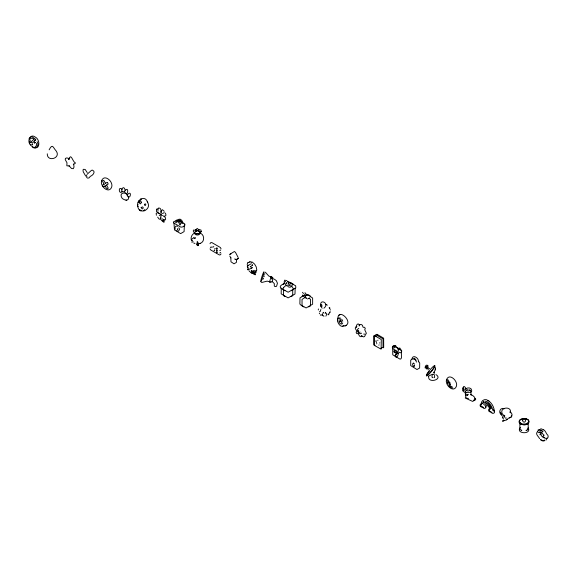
<?xml version="1.0" encoding="UTF-8"?>
<svg xmlns="http://www.w3.org/2000/svg" width="577" height="577" viewBox="0 0 577 577"><rect width="100%" height="100%" fill="white"/><g stroke="black" fill="none" stroke-linecap="round" stroke-linejoin="round"><path stroke-width="0.87" d="M141.553 199.296L140.615 198.928L140.463 200.017M161.07 212.877C161.221 211.045 161.163 207.511 158.48 208.023L157.759 209.177M474.323 399.933L475.051 399.096L474.561 397.228L472.664 395.454L470.342 394.488M519.827 423.056L519.942 429.144L521.514 430.68M137.708 205.347C136.641 199.317 145.418 195.12 147.452 201.979M173.973 222.938L174.47 229.927L180.659 233.62L184.092 231.601L184.366 224.785M470.89 391.184L470.998 394.848M481.225 404.275C480.706 400.503 485.235 398.108 488.12 400.532M30.091 139.692L30.199 141.473M164.084 219.534L163.341 221.02C161.192 221.575 160.384 218.697 160.824 217.046M339.803 321.252L340.452 321.778L340.495 321.028M327 314.299L326.539 313.636M465.509 394.848C463.273 389.727 474.453 395.375 471.106 388.876C468.921 386.359 462.256 389.136 465.87 392.086M413.853 359.356L414.322 358.216L413.99 358.425L415.325 359.074L416.479 362.104M411.942 359.449C412.166 353.737 419.306 357.884 418.397 361.945M176.721 222.765C176.512 219.599 179.707 222.506 179.497 224.893M175.646 222.599C175.985 217.918 181.329 221.871 180.572 224.922M493.753 410.629L493.631 409.641M139.086 202.433C142.281 197.053 141.25 207.98 139.122 202.037M144.423 204.424C144.935 207.778 147.279 202.606 144.524 204.186M269.344 281.381L269.733 282.413L270.483 281.994M320.278 311.4L320.877 309.467M141.293 202.664L141.336 202.289M433.601 372.893L435.195 370.023L435.469 367.989M435.491 367.801L435.26 369.828M32.362 143.413L32.016 142.649M431.985 376.831L432.18 375.281M527.876 428.502L527.688 429.187M540.714 434.38L540.62 434.027M543.772 435.419L542.005 432.671M253.339 272.928L251.384 270.397L252.596 273.361M214.795 249.992L214.565 250.591L213.995 250.454M157.968 210.367L158.011 211.153M501.117 413.146L501.247 414.784L502.416 416.132M283.156 284.1L284.742 282.997M283.545 284.353L283.769 283.963M283.545 287.822L283.769 287.433M302.031 296.362L303.387 295.316M376.413 334.61L376.983 334.278L383.647 338.18L383.698 347.469L383.2 347.83M510.472 412.858C512.023 405.379 498.578 407.362 502.444 414.048M343.726 325.637C339.738 329.525 333.513 315.951 340.697 318.179M221.056 253.909L220.14 254.919L219.296 254.919L210.677 249.942L210.028 248.846M144.827 210.237L144.026 210.886L143.32 210.345M330.592 309.979L330.116 309.654M318.28 309.979L318.41 308.955M29.203 138.978L29.34 138.343M271.904 281.36C271.724 283.74 274.053 275.856 272.632 278.994M449.62 382.962L450.002 382.421M271.911 277.811L271.601 279.03M392.67 346.813L392.757 354.79L399.71 358.988L400.705 359.06L401.441 357.985L401.376 350.585L395.786 347.037M494.215 411.704L494.164 410.99M264.663 274.45L264.821 273.808M330.015 312.251L330.181 311.731L328.176 314.883M248.456 268.117L247.511 266.733M122.382 191.218C118.985 195.906 117.78 185.267 122.05 189.343M177.961 220.674C179.13 216.736 183.421 220.998 182.844 223.616M179.029 220.897C179.202 218.611 182.043 221.518 181.769 223.58M395.173 346.698L395.173 346.027L394.437 347.304M395.894 346.95C396.702 343.935 392.237 346.359 394.127 348.039M400.2 349.438C401.015 346.424 396.55 348.847 398.44 350.527M255.258 273.924C256.664 276.376 251.493 272.878 253.923 273.173M264.028 276.7L264.266 275.914M428.668 376.471C427.607 383.979 443.634 379.349 435.945 374.574M161.178 213.613L160.536 214.269L159.31 213.403M161.084 211.081L162.418 209.703L164.229 211.297M160.918 217.861L160.19 219.109L159.223 219.152L157.651 217.103M321.771 304.591C319.442 303.863 321.281 307.628 322.197 308.205M320.906 306.062L321.663 306.466L322.262 305.875M263.256 279.044L263.523 278.28M482.473 403.467L483.144 402.119M483.504 404.376L484.377 402.912M484.529 405.292L484.99 404.419M254.673 273.231L254.897 272.654M194.788 232.675C193.915 236.015 201.344 235.719 199.88 232.387M466.346 390.326C466.49 389.251 466.49 391.372 466.346 390.297L467.983 391.062L470.161 390.297C470.01 389.295 470.017 391.372 470.161 390.297M238.445 258.294L236.426 259.455M238.33 258.532L236.31 259.693M138.155 202.664L138.336 202.238M138.437 201.979L138.61 201.575M271.507 277.97L271.666 277.494M285.622 281.432L285.168 281.634M303.891 293.484L303.466 293.664M500.403 412.151L500.288 413.529L500.966 414.358M399.392 349.381L399.486 348.515L398.743 349.792M270.613 277.321L271.161 276.527L271.955 276.924M397.019 353.326L395.223 355.886L397.113 353.232L394.163 352.028C400.813 354.437 393.99 353.398 393.716 351.112C394.69 349.099 397.25 353.34 398.382 353.268C397.445 360.567 392.252 355.807 397.611 353.102M213.187 247.107L213.807 246.502M528.179 422.515C527.053 424.03 522.611 424.888 520.461 423.035M528.575 422.696L527.241 424.174M305.608 296.239L305.853 295.785M342.738 323.005C341.541 326.481 336.867 320.776 340.105 320.675M375.8 340.877L376.161 340.668M467.745 395.137L467.233 395.519M200.774 231.983L201.214 231.449M201.178 231.507C202.145 227.893 196.31 230.75 194.99 232.004L195.365 231.723M379.154 344.909L378.793 345.118M507.702 419.169L506.642 419.782M29.232 138.343L31.288 136.879M447.839 379.305L447.262 381.231L447.81 383.893M449.209 381.556L448.956 382.919M253.339 271.955C253.007 268.853 248.918 275.056 253.245 272.099M281.28 288.053L281.172 293.873L288.132 297.891L294.984 294.018L295.164 288.363M323.942 308.205C330.159 303.351 319.326 298.042 320.733 305.803M507.666 418.952L506.599 419.566M35.449 142.569L34.548 143.096M288.897 285.161L288.327 285.29M49.139 149.818C52.637 143.074 52.882 147.416 56.279 151.124C61.184 158.278 47.069 162.433 47.271 153.814M537.36 431.733C535.045 434.33 538.514 436.198 539.574 438.65M302.427 292.885L302.932 292.272M379.861 342.803L379.5 343.012M359.132 326.055C358.367 323.762 363.229 323.812 362.846 326.827C363.474 328.378 364.448 325.745 365.32 328.746C362.832 329.503 369.9 335.367 363.683 334.054M269.704 281.352C269.502 281.821 271.082 276.91 270.974 277.378M86.932 174.449L91.505 170.316L92.414 170.114C96.186 171.506 92.803 175.531 90.315 176.353L89.017 177.911L87.754 178.142L86.543 177.471M356.629 327.52C355.583 326.993 357.278 321.31 359.767 325.298M540.555 432.029L539.098 432.844L537.468 431.452M414.582 365.205L414.142 365.529M248.86 262.441L248.593 262.751L249.841 261.403L251.175 262.225M156.454 209.3L156.461 211.463L158.863 213.23M483.281 402.292L483.656 401.859M251.233 270.563L251.601 270.353M342.752 326.077C357.221 325.269 336.377 304.086 337.862 320.841M200.911 231.839L200.219 233.411L198.149 233.88M544.241 437.265C543.678 438.275 544.291 437.561 543.145 437.424L541.594 435.981L540.649 434.142M328.558 314.552L328.919 314.148M360.156 332.063C359.182 333.254 357.538 331.032 358.692 330.304M377.647 340.394L378.014 340.185M448.697 380.229L448.199 382.912M124.69 191.348C118.833 194.391 123.175 182.902 125.144 190.057M309.827 297.905L307.505 298.973M361.584 333.181C358.966 335.67 355.331 329.38 358.793 328.349M35.392 142.389L34.49 142.916M306.048 295.575L308.176 294.717L309.813 295.619M341.433 323.055C342.702 322.832 339.903 318.143 339.247 318.922M398.382 353.268L397.798 353.499M254.839 273.325C257.407 269.012 250.029 270.88 254.572 271.94M30.43 138.617L32.067 138.112L34.043 139.252M253.628 273.75L253.923 273.801M520.418 419.58L519.307 421.592L520.418 423.857M520.346 427.449C515.023 433.976 532.246 434.849 528.143 427.802M392.879 346.445L393.752 346.041M305.514 295.871L305.19 297.494L306.618 298.1M375.382 336.333L377.192 335.453L383.005 338.865L383.049 347.174L381.101 348.306M546.058 440.071L547.039 438.181M247.187 264.591L247.713 262.463L248.983 262.405M339.24 315.107L338.836 315.41M345.911 325.637L346.315 325.341M320.682 305.695L321.086 305.399M483.533 401.671L483.995 401.332M229.408 254.5L234.442 251.493L235.553 252.481L238.171 257.53M432.187 374.358L428.581 376.096M138.22 206.595C137.239 207.1 137.095 204.438 138.127 204.835M248.709 269.156L247.663 269.762M247.41 265.824L251.327 263.725M520.872 419.27C518.485 420.042 518.427 423.446 520.872 424.174M376.868 343.589L376.507 343.798M503.808 420.482L502.747 421.102M414.279 365.443C414.856 369.179 411.055 364.044 413.24 363.121M220.731 252.423L219.779 252.971M195.819 231.42L196.685 230.901M326.315 315.02L326.762 314.746M503.75 420.381L502.682 421.001M322.839 313.34L323.38 313.015M288.255 283.249C290.39 281.987 293.34 283.502 288.767 284.54M33.87 139.353L31.281 141.74L32.132 142.721M34.656 140.413L35.341 140.023M34.735 140.629L35.413 140.233M33.581 141.949L34.267 141.56M33.661 142.166L34.339 141.769M32.622 144.495L31.865 144.906M32.687 144.582L31.923 144.986M104.141 184.02L102.605 185.167L102.829 186.22L104.055 186.732L105.23 186.046M105.382 183.306L106.68 182.548L107.567 182.707M105.822 185.707L108.144 184.106L107.776 182.866M159.216 215.502L161.257 214.327M162.469 213.62L164.185 212.632M177.745 228.939L177.377 229.134M177.774 229.019L177.399 229.213M194.124 237.277L191.34 239.628L192.062 240.486M194.16 238.496L195.336 237.818M194.225 238.69L195.408 238.005M193.158 241.619L191.867 242.318M235.142 259.354L235.56 259.369M247.23 266.055L247.959 265.636M247.302 266.322L248.031 265.903M251.868 265.24L252.589 264.821M251.933 265.499L252.654 265.081M250.259 266.711L250.981 266.293M250.324 266.971L251.053 266.552M248.413 269.199L247.598 269.661M252.228 267.562L251.262 268.06M252.279 267.793L251.312 268.283M284.901 283.307C283.509 284.043 278.619 285.586 280.696 288.067L288.132 292.222L295.799 287.873L295.676 285.81L288.579 281.691L287.685 281.691M287.699 285.132C284.937 285.125 280.184 289.791 284.966 290.736M305.024 294.84L300.004 297.891L299.874 303.87L300.357 304.706L306.106 307.959L312.633 304.187L312.633 298.049L309.871 296.189M305.132 297.393L302.031 299.434L302.052 305.983L303.841 306.928M319.391 311.89L319.773 311.674M362.183 335.994C360.019 338.079 359.06 335.28 358.36 333.838C358.202 332.864 356.622 334.97 356.132 332.172C358.757 331.212 352.338 327.7 356.925 326.373M412.331 358.865L410.709 360.221L410.709 365.594L416.998 369.54L419.63 368.018L419.717 363.128L418.981 361.851M465.552 394.17L465.92 393.961M465.567 394.279L465.927 394.062M465.855 395.317L465.459 395.562L465.978 395.259M466.872 394.791L467.233 394.581M466.88 394.892L467.24 394.682M467.716 394.459L468.077 394.25M467.723 394.56L468.091 394.351M467.709 395.202L467.226 395.44M502.408 417.301L503.13 416.882M502.466 417.575L503.194 417.157M505.625 418.39L506.346 417.972M544.147 435.072C540.115 437.611 549.96 440.965 547.905 435.217C546.109 434.019 545.914 431.127 543.83 429.923M139.771 200.507L139.007 200.782L138.783 201.813M323.062 312.575L323.524 312.323M197.103 230.677L199.26 230.122L197.19 228.42L195.408 230.252L196.05 229.451L195.488 230.165L198.135 230.865L200.529 232.646L197.392 230.526L193.547 230.028L193.252 231.088L194.651 233.382L196.937 233.894L196.259 233.793M526.599 430.68L528.179 429.144L528.243 422.674M520.533 419.486L523.353 418.541L526.325 418.96M526.707 424.434C529.03 424.001 530.14 420.705 527.703 419.58M526.758 430.06L525.943 430.449M540.353 434.56L539.884 434.777L541.385 433.652L539.625 431.755M325.724 316.037L326.214 315.814M253.555 273.7L253.281 273.231L253.793 273.13M484.745 402.638L485.163 402.457M485.502 403.943L486.166 403.741M485.445 407.16C486.13 403.539 489.267 406.453 489.577 408.833M375 345.327L373.99 344.75L373.997 336.009L376.399 334.357L377.315 334.977M340.149 314.653L339.68 314.854M345.01 326.092L345.472 325.897M194.896 232.935C191.788 234.038 190.006 238.085 191.737 241.006M199.967 243.465C204.684 242.275 204.835 235.25 200.63 233.281M540.642 439.58L540.815 439.587A5.705 3.296 60 0 0 544.486 440.078L544.666 440.121M198.697 233.721L198.062 233.88M490.775 408.393C488.293 409.107 489.621 412.894 491.979 412.31M248.016 269.668L251.334 268.384M252.625 272.921L251.5 273.159L248.875 270.685M261.482 282.55L267.129 281.136L271.385 282.175M291.298 283.055L293.109 284.1M285.348 296.643L283.559 295.705L283.545 289.546M521.125 419.19L523.281 418.678M526.101 424.65L526.989 424.297M230.324 254.176L230.944 253.967M199.087 243.718L199.793 243.516M199.534 243.602L200.277 243.357M502.985 421.059L506.671 419.868M156.677 209.062L158.336 209.162M35.161 146.818L36.423 145.649L36.423 143.37M467.175 389.727L467.586 389.612M87.062 176.266L86.579 176.403L86.427 175.408M526.325 424.535L524.06 424.932L521.125 424.297M212.286 246.898L211.874 247.454M482.545 403.337C479.718 403.597 480.735 407.975 483.353 407.333M473.58 400.193L474.005 400.106M485.913 404.008C487.623 403.676 489.909 406.085 490.558 408.92M482.148 406.792C479.927 407.658 479.076 403.763 481.571 403.878M490.702 411.718C488.387 412.62 487.507 408.566 490.097 408.689M361.224 335.475C361.289 335.648 364.484 338.829 365.328 335.035M324.959 313.131L326.019 313.34M214.5 248.968L215.3 248.507M485.178 401.195C488.416 401.224 492.231 405.811 492.758 410.348M197.918 233.764L196.865 233.764M525.597 424.708L521.796 424.535M127.481 195.25C126.103 191.773 119.489 192.422 121.314 196.728C122.266 200.536 130.539 201.9 128.152 196.447M69.55 158.863L68.403 159.49L69.608 157.456L70.69 156.735C72.738 158.257 72.998 161.733 75.529 163.053L73.301 164.582L73.632 163.969L74.029 167.034L73.286 168.708L71.476 168.462L69.031 165.722L69.334 166.025L66.824 165.772L66.997 162.837L65.244 159.627L65.41 158.394L66.939 157.882L69.694 158.877M475.607 398.642L475.693 399.681L472.628 401.404L465.213 398.015M413.37 363.099L414.574 364.073M306.106 294.284L308.32 295.294M508.402 418.412L511.251 416.904L511.532 415.289M509.087 417.892C512.686 418.109 513.249 412.346 509.585 412.021M452.202 386.799L449.894 385.84M452.83 387.96L450.875 387.492L448.848 385.688M251.103 262.203L252.171 262.023L254.63 264.151L256.217 266.891L256.823 270.086L256.058 270.938L256.159 270.498L255.957 272.719L254.688 272.777M252.272 272.993L252.495 272.957M485.481 402.609C488.459 402.659 490.161 405.364 491.409 408.466M540.75 428.668L543.722 429.836M125.966 200.233L126.738 200.284M253.714 273.036L253.281 273.231M524.839 418.678L525.597 418.787M140.023 209.408C138.141 209.307 140.997 211.86 141.127 210.345M157.629 212.762L156.165 213.31L156.381 215.286M163.789 220.032L165.145 219.981L165.671 219.173L165.361 217.579L163.846 216.252M308.947 295.258L310.527 296.362M326.055 304.584L325.543 304.476L327.397 305.146M540.714 432.014L541.695 432.425M288.889 287.094C290.584 287.707 292.712 286.113 292.142 284.266M468.921 389.612L469.325 389.727M463.728 389.879C460.583 389.742 464.947 392.995 465.704 392.576L465.617 391.184M324 316.174L323.062 315.843M394.17 345.89C392.526 345.32 391.639 347.924 392.951 348.775L399.71 352.677C401.376 353.506 402.494 350.758 401.094 349.864L394.329 345.962M32.377 136.929L35.839 139.504M193.648 242.953L194.99 243.516M470.861 394.639L471.51 394.856M504.255 408.761C500.475 406.698 497.554 413.146 501.839 414.315M272.842 277.66L268.745 276.015L265.348 272.178M526.101 418.794L527.587 419.486M504.861 415.923L502.841 414.625M291.298 290.736C295.438 290.267 292.25 285.269 289.286 285.55M290.916 296.643L292.705 295.705L292.719 289.546M308.724 306.928L310.527 305.882L310.513 299.333L308.868 298.222M144.329 209.711L144.755 209.992M162.858 219.253L162.202 218.827M163.565 215.913L164.777 216.245L165.837 215.625L165.83 214.096L165.058 212.963M429.627 368.544L428.264 368.703L428.062 369.936M526.707 419.003L528.092 419.832M520.533 424.001L521.413 424.434M521.356 430.06L521.817 430.291M33.603 147.387C40.44 150.337 40.116 139.281 35.356 137.131C29.975 132.84 26.592 141.942 30.783 145.339M322.997 315.619L322.485 315.338A6.174 1.724 -78.1 0 1 322.327 314.025M413.81 358.865L416.024 360.142M433.933 372.158L434.596 372.756M234.738 258.893L235.798 259.499M177.543 226.372C175.733 225.08 174.261 227.699 175.329 229.184M158.444 213.021L158.884 213.281M325.334 312.323L325.803 312.597M288.363 286.827L287.707 286.271M463.67 388.069C461.614 386.778 462.732 389.98 463.692 390.535M304.988 297.739L302.644 294.977M286.755 280.595L284.605 280.162L284.072 282.283M286.776 285.903L284.317 283.004M488.791 400.972C492.03 403.373 494.193 407.312 494.294 411.365M487.962 400.431L488.928 401.058M33.358 147.243L32.175 146.363M272.387 281.72L274.313 283.61L274.284 286.041L275.171 286.618L276.563 286.315L277.436 283.235L276.333 280.66L274.248 279.109M321.764 314.638L322.218 314.941M176.497 230.764L178.545 231.175L179.382 229.559M502.675 418.008L503.75 419.14M485.459 405.79C487.904 407.824 482.985 409.995 482.761 406.987M229.797 256.037L230.858 257.876M191.903 240.393L192.242 240.811M31.872 146.544C35.233 150.59 39.835 145.404 37.101 141.69M292.496 283.963L292.719 284.353M304.981 292.676L306.791 295.114M505.041 417.589L504.197 416.486M306.264 298.475L305.586 297.516M162.519 215.639L160.983 214.853L160.896 216.577M287.31 281.1L288.659 283.156M329.525 308.464L329.128 307.577M528.07 419.926L528.806 421.592M519.834 422.314L520.101 422.689M320.264 314.833L320.278 314.847A6.174 4.962 -43 0 0 321.173 315.41M30.603 144.474L31.086 145.159M341.75 319.196L342.745 321.23M286.48 282.687L286.848 283.242M286.127 282.918L286.495 283.473M304.367 294.897L305.5 296.246L305.074 295.193M106.406 184.892L108.159 187.958L107.834 188.845L106.507 188.318L104.927 185.765M319.297 313.246L319.593 313.729M375.966 341.389L376.622 342.55M87.214 172.595L85.18 169.479L83.535 169.277L83.009 169.89L83.211 171.766L85.713 176.1M494.338 411.221C495.614 413.269 491.748 414.43 491.388 412.18M105.67 183.616L103.896 180.565L102.966 180.399L102.576 181.257L104.177 184.46M540.627 439.797L540.786 440.013A6.232 3.599 60 0 0 544.76 440.547L544.811 440.359M178.841 227.742L179.072 228.196M162.483 220.529L163.385 222.174L164.272 222.037L163.45 219.347M466.021 389.122C465.286 385.566 461.715 385.537 464.074 389.309M329.698 307.685L330.001 308.378M147.561 202.238C152.169 209.941 138.509 215.459 137.759 206.083M147.286 201.575L147.741 202.664M542.928 431.675L542.791 431.437A6.232 3.599 60 0 0 537.93 430.132L537.879 430.319M30.372 142.115L30.61 142.764M29.824 142.981L29.326 141.437M179.245 228.665L179.346 229.119M504.074 416.01L503.995 415.274M434.459 375.281L434.647 376.831M247.454 268.291L247.511 266.971M161.048 212.423L161.033 211.528M210.028 243.739L210.439 242.83L211.781 242.542L220.4 247.526L221.056 248.824M475.051 398.325L475.051 399.096M236.512 259.556L236.39 262.427L233.988 263.812L230.951 261.778L230.858 257.623M538.291 430.536A5.705 3.296 60 0 1 542.777 431.733M468.546 398.368A2.633 1.522 0 0 1 466.028 397.668A2.633 1.522 0 0 1 466.028 396.053M434.308 365.969A6.672 0.923 -50.2 0 1 433.168 369.244A6.672 0.923 -50.2 0 1 427.153 375.764A6.672 0.923 -50.2 0 1 428.293 372.49M428.826 371.776A6.672 0.923 -50.2 0 1 429.396 371.04M429.786 370.124A6.419 0.887 -50.2 0 1 434.459 366.525A6.419 0.887 -50.2 0 1 427.55 374.992A6.419 0.887 -50.2 0 1 429.201 370.831M434.517 377.308A1.349 0.779 0 0 1 433.926 377.647M432.707 377.647A1.349 0.779 0 0 1 432.115 377.308M434.229 373.672A1.024 0.591 0 0 1 433.781 374.466A1.024 0.591 0 0 1 432.404 374.213M220.731 249.935A1.839 1.493 50.6 0 1 219.779 250.483M210.345 247.526A1.839 1.493 50.6 0 1 211.297 246.978M197.067 241.943A1.911 0.454 80 0 1 197.796 243.934A1.911 0.454 80 0 1 197.63 245.687A1.911 0.454 80 0 1 196.872 243.948M197.096 242.16A1.688 0.404 80 0 1 197.752 244.042A1.688 0.404 80 0 1 197.529 245.449A1.688 0.404 80 0 1 196.865 243.559M197.572 244.872A1.688 0.404 80 0 1 197.298 243.869A1.911 0.454 80 0 0 197.68 245.297M197.471 242.095A1.688 0.404 80 0 1 197.572 242.189M197.897 242.903A1.688 0.404 80 0 1 198.178 244.67A1.688 0.404 80 0 1 197.897 245.384M198.185 245.362A1.911 0.454 80 0 1 197.81 245.492M197.558 241.987A1.911 0.454 80 0 1 198.228 245.11M427.081 368.364L426.893 368.927L426.273 368.854L426.778 367.095L428.487 367.203L427.081 368.364M425.84 367.491C424.448 370.254 424.961 363.683 427.607 365.306C429.735 367.044 425.033 365.227 425.84 367.491M101.559 180.94C99.893 186.472 109.284 194.37 111.743 186.861C113.402 181.329 104.019 173.432 101.559 180.94M446.447 379.875C444.925 385.191 453.919 393.492 456.486 386.078C458.008 380.77 449.014 372.461 446.447 379.875M124.466 191.304C127.553 199.433 129.875 184.258 124.466 191.304M127.149 195.062C130.2 202.029 132.573 188.405 127.149 195.062M173.41 222.109L173.814 223.061L180.846 227.122C182.382 227.461 186.191 225.593 184.676 223.847L177.377 219.693L173.41 222.109M216.757 248.009C216.433 250.562 218.048 247.627 216.757 248.009M216.757 249.92C216.44 252.459 218.048 249.56 216.757 249.92M216.757 251.832C216.346 254.233 218.142 251.723 216.779 251.781M374.062 335.893L374.098 345.262L381.116 349.164L381.289 339.543L374.624 335.641L374.062 335.893M141.141 207.511C142.901 211.723 144.676 204.936 141.141 207.511M522.351 420.251C524.695 426.215 528.381 416.147 522.351 420.251M449.065 384.888L450.175 383.878L449.065 384.888M449.158 383.9L450.139 384.967L449.158 383.9M261.908 279.621A5.258 0.483 -72.3 0 0 263.992 271.81A5.258 0.483 -72.3 0 0 261.222 279.001A5.258 0.483 -72.3 0 0 261.908 279.621"/></g></svg>
